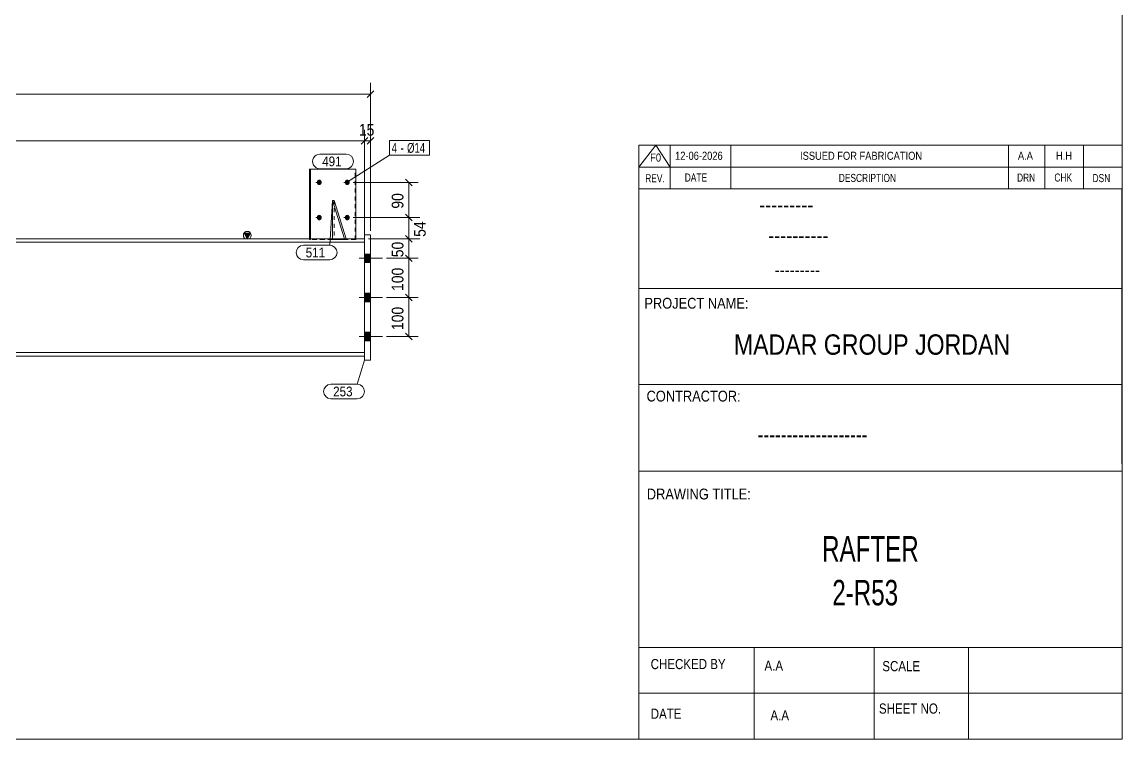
# Model space of a CAD drawing. Header units: millimetres. Extents: x 2 to 579, y 1 to 405.
# Drawn here: x 297.8 to 579, y 5 to 188.3 of the extents above; entities that cross this region are included whole.
import ezdxf

# ---------------------------------------------------------------- set-up
doc = ezdxf.new("R2010")
doc.units = ezdxf.units.MM
doc.linetypes.add('XKITLINE00', pattern=[0])
doc.linetypes.add('XKITLINE01', pattern=[4, 1, -1, 1, -1])
for name, color, linetype, lineweight in [('Bolt', 3, 'Continuous', 0), ('BoltMark', 7, 'Continuous', 0), ('Dimensions', 7, 'Continuous', 0), ('DrawingSheet', 5, 'Continuous', 0), ('OtherObjectType', 7, 'Continuous', 0), ('Part', 2, 'Continuous', 0), ('PartMark', 7, 'Continuous', 0)]:
    doc.layers.add(name, color=color, linetype=linetype, lineweight=lineweight)
doc.styles.add('@ARIAL_UNICODE_MS_BOLD', font='ARIAL.TTF')
doc.styles.add('ARIAL', font='ARIAL.TTF')
doc.styles.add('ARIAL_NARROW', font='ARIALN.TTF')
doc.styles.add('COMIC_SANS_MS_BOLD', font='COMICBD.TTF')
doc.styles.add('SWIS721_EX_BT', font='ARIAL.TTF')
doc.styles.add('SWISSE', font='ARIAL.TTF')

# ---------------------------------------------------------------- blocks, each defined once
blk = doc.blocks.new('*A2')
at = {"layer": 'Bolt'}
for points in [[(386.9, 126.77), (385.4, 126.77), (385.4, 128.97), (386.9, 128.97)], [(386.9, 126.77), (385.4, 126.77), (385.4, 128.97), (386.9, 128.97)], [(386.9, 116.77), (385.4, 116.77), (385.4, 118.97), (386.9, 118.97)], [(386.9, 116.77), (385.4, 116.77), (385.4, 118.97), (386.9, 118.97)], [(386.9, 106.77), (385.4, 106.77), (385.4, 108.97), (386.9, 108.97)], [(386.9, 106.77), (385.4, 106.77), (385.4, 108.97), (386.9, 108.97)]]:
    blk.add_hatch(color=3, dxfattribs=at).paths.add_polyline_path(points, flags=17)
at = {"layer": 'Bolt', "color": 3, "linetype": 'XKITLINE00', "lineweight": 0}
for p, q in [((390, 127.87), (384, 127.87)), ((390, 127.87), (384, 127.87)), ((386.9, 128.97), (385.4, 128.97)), ((386.9, 128.97), (385.4, 128.97)), ((386.9, 126.77), (385.4, 126.77)), ((386.9, 126.77), (385.4, 126.77)), ((386.9, 118.97), (385.4, 118.97)), ((386.9, 118.97), (385.4, 118.97)), ((390, 117.87), (384, 117.87)), ((390, 117.87), (384, 117.87)), ((386.9, 116.77), (385.4, 116.77)), ((386.9, 116.77), (385.4, 116.77)), ((390, 107.87), (384, 107.87)), ((390, 107.87), (384, 107.87)), ((386.9, 108.97), (385.4, 108.97)), ((386.9, 108.97), (385.4, 108.97)), ((386.9, 106.77), (385.4, 106.77)), ((386.9, 106.77), (385.4, 106.77))]:
    blk.add_line(p, q, dxfattribs=at)
blk = doc.blocks.new('*A3')
at = {"layer": 'Bolt'}
for points in [[(373.18, 147.32), (373.19, 147.36), (373.19, 147.39), (373.2, 147.42), (373.2, 147.46), (373.21, 147.49), (373.22, 147.52), (373.23, 147.56), (373.24, 147.59), (373.26, 147.62), (373.27, 147.65), (373.29, 147.68), (373.31, 147.71), (373.33, 147.73), (373.35, 147.76), (373.37, 147.78), (373.39, 147.81), (373.41, 147.83), (373.44, 147.85), (373.46, 147.87), (373.49, 147.89), (373.51, 147.91), (373.54, 147.92), (373.57, 147.93), (373.6, 147.95), (373.63, 147.96), (373.66, 147.97), (373.69, 147.97), (373.72, 147.98), (373.75, 147.98), (373.78, 147.99), (373.81, 147.99), (373.84, 147.99), (373.87, 147.98), (373.9, 147.98), (373.93, 147.97), (373.96, 147.97), (373.99, 147.96), (374.02, 147.95), (374.05, 147.93), (374.08, 147.92), (374.1, 147.91), (374.13, 147.89), (374.16, 147.87), (374.18, 147.85), (374.21, 147.83), (374.23, 147.81), (374.25, 147.78), (374.27, 147.76), (374.29, 147.73), (374.31, 147.71), (374.33, 147.68), (374.35, 147.65), (374.36, 147.62), (374.37, 147.59), (374.39, 147.56), (374.4, 147.52), (374.41, 147.49), (374.42, 147.46), (374.42, 147.42), (374.43, 147.39), (374.43, 147.36), (374.43, 147.32), (374.43, 147.29), (374.43, 147.25), (374.43, 147.22), (374.43, 147.19), (374.42, 147.15), (374.42, 147.12), (374.41, 147.08), (374.4, 147.05), (374.39, 147.02), (374.37, 146.99), (374.36, 146.96), (374.35, 146.93), (374.33, 146.9), (374.31, 146.87), (374.29, 146.84), (374.27, 146.82), (374.25, 146.79), (374.23, 146.77), (374.21, 146.75), (374.18, 146.73), (374.16, 146.71), (374.13, 146.69), (374.1, 146.67), (374.08, 146.66), (374.05, 146.64), (374.02, 146.63), (373.99, 146.62), (373.96, 146.61), (373.93, 146.6), (373.9, 146.6), (373.87, 146.59), (373.84, 146.59), (373.81, 146.59), (373.78, 146.59), (373.75, 146.59), (373.72, 146.6), (373.69, 146.6), (373.66, 146.61), (373.63, 146.62), (373.6, 146.63), (373.57, 146.64), (373.54, 146.66), (373.51, 146.67), (373.49, 146.69), (373.46, 146.71), (373.44, 146.73), (373.41, 146.75), (373.39, 146.77), (373.37, 146.79), (373.35, 146.82), (373.33, 146.84), (373.31, 146.87), (373.29, 146.9), (373.27, 146.93), (373.26, 146.96), (373.24, 146.99), (373.23, 147.02), (373.22, 147.05), (373.21, 147.08), (373.2, 147.12), (373.2, 147.15), (373.19, 147.19), (373.19, 147.22), (373.18, 147.25), (373.18, 147.29)], [(380.33, 147.32), (380.34, 147.36), (380.34, 147.39), (380.35, 147.42), (380.35, 147.46), (380.36, 147.49), (380.37, 147.52), (380.38, 147.56), (380.39, 147.59), (380.41, 147.62), (380.42, 147.65), (380.44, 147.68), (380.46, 147.71), (380.48, 147.73), (380.5, 147.76), (380.52, 147.78), (380.54, 147.81), (380.56, 147.83), (380.59, 147.85), (380.61, 147.87), (380.64, 147.89), (380.66, 147.91), (380.69, 147.92), (380.72, 147.93), (380.75, 147.95), (380.78, 147.96), (380.81, 147.97), (380.84, 147.97), (380.87, 147.98), (380.9, 147.98), (380.93, 147.99), (380.96, 147.99), (380.99, 147.99), (381.02, 147.98), (381.05, 147.98), (381.08, 147.97), (381.11, 147.97), (381.14, 147.96), (381.17, 147.95), (381.2, 147.93), (381.23, 147.92), (381.25, 147.91), (381.28, 147.89), (381.31, 147.87), (381.33, 147.85), (381.36, 147.83), (381.38, 147.81), (381.4, 147.78), (381.42, 147.76), (381.44, 147.73), (381.46, 147.71), (381.48, 147.68), (381.5, 147.65), (381.51, 147.62), (381.53, 147.59), (381.54, 147.56), (381.55, 147.52), (381.56, 147.49), (381.57, 147.46), (381.57, 147.42), (381.58, 147.39), (381.58, 147.36), (381.58, 147.32), (381.59, 147.29), (381.58, 147.25), (381.58, 147.22), (381.58, 147.19), (381.57, 147.15), (381.57, 147.12), (381.56, 147.08), (381.55, 147.05), (381.54, 147.02), (381.53, 146.99), (381.51, 146.96), (381.5, 146.93), (381.48, 146.9), (381.46, 146.87), (381.44, 146.84), (381.42, 146.82), (381.4, 146.79), (381.38, 146.77), (381.36, 146.75), (381.33, 146.73), (381.31, 146.71), (381.28, 146.69), (381.25, 146.67), (381.23, 146.66), (381.2, 146.64), (381.17, 146.63), (381.14, 146.62), (381.11, 146.61), (381.08, 146.6), (381.05, 146.6), (381.02, 146.59), (380.99, 146.59), (380.96, 146.59), (380.93, 146.59), (380.9, 146.59), (380.87, 146.6), (380.84, 146.6), (380.81, 146.61), (380.78, 146.62), (380.75, 146.63), (380.72, 146.64), (380.69, 146.66), (380.66, 146.67), (380.64, 146.69), (380.61, 146.71), (380.59, 146.73), (380.56, 146.75), (380.54, 146.77), (380.52, 146.79), (380.5, 146.82), (380.48, 146.84), (380.46, 146.87), (380.44, 146.9), (380.42, 146.93), (380.41, 146.96), (380.39, 146.99), (380.38, 147.02), (380.37, 147.05), (380.36, 147.08), (380.35, 147.12), (380.35, 147.15), (380.34, 147.19), (380.34, 147.22), (380.33, 147.25), (380.33, 147.29)], [(373.18, 138.32), (373.19, 138.36), (373.19, 138.39), (373.2, 138.42), (373.2, 138.46), (373.21, 138.49), (373.22, 138.52), (373.23, 138.56), (373.24, 138.59), (373.26, 138.62), (373.27, 138.65), (373.29, 138.68), (373.31, 138.71), (373.33, 138.73), (373.35, 138.76), (373.37, 138.78), (373.39, 138.81), (373.41, 138.83), (373.44, 138.85), (373.46, 138.87), (373.49, 138.89), (373.51, 138.91), (373.54, 138.92), (373.57, 138.93), (373.6, 138.95), (373.63, 138.96), (373.66, 138.97), (373.69, 138.97), (373.72, 138.98), (373.75, 138.98), (373.78, 138.99), (373.81, 138.99), (373.84, 138.99), (373.87, 138.98), (373.9, 138.98), (373.93, 138.97), (373.96, 138.97), (373.99, 138.96), (374.02, 138.95), (374.05, 138.93), (374.08, 138.92), (374.1, 138.91), (374.13, 138.89), (374.16, 138.87), (374.18, 138.85), (374.21, 138.83), (374.23, 138.81), (374.25, 138.78), (374.27, 138.76), (374.29, 138.73), (374.31, 138.71), (374.33, 138.68), (374.35, 138.65), (374.36, 138.62), (374.37, 138.59), (374.39, 138.56), (374.4, 138.52), (374.41, 138.49), (374.42, 138.46), (374.42, 138.42), (374.43, 138.39), (374.43, 138.36), (374.43, 138.32), (374.43, 138.29), (374.43, 138.25), (374.43, 138.22), (374.43, 138.19), (374.42, 138.15), (374.42, 138.12), (374.41, 138.08), (374.4, 138.05), (374.39, 138.02), (374.37, 137.99), (374.36, 137.96), (374.35, 137.93), (374.33, 137.9), (374.31, 137.87), (374.29, 137.84), (374.27, 137.82), (374.25, 137.79), (374.23, 137.77), (374.21, 137.75), (374.18, 137.73), (374.16, 137.71), (374.13, 137.69), (374.1, 137.67), (374.08, 137.66), (374.05, 137.64), (374.02, 137.63), (373.99, 137.62), (373.96, 137.61), (373.93, 137.6), (373.9, 137.6), (373.87, 137.59), (373.84, 137.59), (373.81, 137.59), (373.78, 137.59), (373.75, 137.59), (373.72, 137.6), (373.69, 137.6), (373.66, 137.61), (373.63, 137.62), (373.6, 137.63), (373.57, 137.64), (373.54, 137.66), (373.51, 137.67), (373.49, 137.69), (373.46, 137.71), (373.44, 137.73), (373.41, 137.75), (373.39, 137.77), (373.37, 137.79), (373.35, 137.82), (373.33, 137.84), (373.31, 137.87), (373.29, 137.9), (373.27, 137.93), (373.26, 137.96), (373.24, 137.99), (373.23, 138.02), (373.22, 138.05), (373.21, 138.08), (373.2, 138.12), (373.2, 138.15), (373.19, 138.19), (373.19, 138.22), (373.18, 138.25), (373.18, 138.29)], [(380.33, 138.32), (380.34, 138.36), (380.34, 138.39), (380.35, 138.42), (380.35, 138.46), (380.36, 138.49), (380.37, 138.52), (380.38, 138.56), (380.39, 138.59), (380.41, 138.62), (380.42, 138.65), (380.44, 138.68), (380.46, 138.71), (380.48, 138.73), (380.5, 138.76), (380.52, 138.78), (380.54, 138.81), (380.56, 138.83), (380.59, 138.85), (380.61, 138.87), (380.64, 138.89), (380.66, 138.91), (380.69, 138.92), (380.72, 138.93), (380.75, 138.95), (380.78, 138.96), (380.81, 138.97), (380.84, 138.97), (380.87, 138.98), (380.9, 138.98), (380.93, 138.99), (380.96, 138.99), (380.99, 138.99), (381.02, 138.98), (381.05, 138.98), (381.08, 138.97), (381.11, 138.97), (381.14, 138.96), (381.17, 138.95), (381.2, 138.93), (381.23, 138.92), (381.25, 138.91), (381.28, 138.89), (381.31, 138.87), (381.33, 138.85), (381.36, 138.83), (381.38, 138.81), (381.4, 138.78), (381.42, 138.76), (381.44, 138.73), (381.46, 138.71), (381.48, 138.68), (381.5, 138.65), (381.51, 138.62), (381.53, 138.59), (381.54, 138.56), (381.55, 138.52), (381.56, 138.49), (381.57, 138.46), (381.57, 138.42), (381.58, 138.39), (381.58, 138.36), (381.58, 138.32), (381.59, 138.29), (381.58, 138.25), (381.58, 138.22), (381.58, 138.19), (381.57, 138.15), (381.57, 138.12), (381.56, 138.08), (381.55, 138.05), (381.54, 138.02), (381.53, 137.99), (381.51, 137.96), (381.5, 137.93), (381.48, 137.9), (381.46, 137.87), (381.44, 137.84), (381.42, 137.82), (381.4, 137.79), (381.38, 137.77), (381.36, 137.75), (381.33, 137.73), (381.31, 137.71), (381.28, 137.69), (381.25, 137.67), (381.23, 137.66), (381.2, 137.64), (381.17, 137.63), (381.14, 137.62), (381.11, 137.61), (381.08, 137.6), (381.05, 137.6), (381.02, 137.59), (380.99, 137.59), (380.96, 137.59), (380.93, 137.59), (380.9, 137.59), (380.87, 137.6), (380.84, 137.6), (380.81, 137.61), (380.78, 137.62), (380.75, 137.63), (380.72, 137.64), (380.69, 137.66), (380.66, 137.67), (380.64, 137.69), (380.61, 137.71), (380.59, 137.73), (380.56, 137.75), (380.54, 137.77), (380.52, 137.79), (380.5, 137.82), (380.48, 137.84), (380.46, 137.87), (380.44, 137.9), (380.42, 137.93), (380.41, 137.96), (380.39, 137.99), (380.38, 138.02), (380.37, 138.05), (380.36, 138.08), (380.35, 138.12), (380.35, 138.15), (380.34, 138.19), (380.34, 138.22), (380.33, 138.25), (380.33, 138.29)]]:
    blk.add_hatch(color=3, dxfattribs=at).paths.add_polyline_path(points, flags=17)
at = {"layer": 'Bolt', "color": 3, "linetype": 'XKITLINE00', "lineweight": 0}
for p, q in [((374.31, 147.29), (372.96, 147.29)), ((381.46, 147.29), (380.11, 147.29)), ((374.31, 138.29), (372.96, 138.29)), ((381.46, 138.29), (380.11, 138.29))]:
    blk.add_line(p, q, dxfattribs=at)
blk = doc.blocks.new('*A6')
at = {"layer": 'Part'}
blk.add_hatch(color=2, dxfattribs=at).paths.add_polyline_path([(354.6, 134.27), (356.2, 134.27), (355.4, 132.87)], flags=17)
at = {"layer": 'Part', "color": 2, "linetype": 'XKITLINE00', "lineweight": 0}
for p, q in [((326.25, 132.87), (224.41, 132.87)), ((385.4, 132.87), (326.35, 132.87)), ((355.4, 132.87), (354.6, 134.27)), ((354.6, 134.27), (356.2, 134.27)), ((356.2, 134.27), (355.4, 132.87)), ((224.41, 131.97), (326.25, 131.97)), ((326.35, 131.97), (385.4, 131.97)), ((326.25, 103.77), (224.41, 103.77)), ((326.25, 102.87), (224.41, 102.87)), ((385.4, 103.77), (326.35, 103.77)), ((385.4, 102.87), (326.35, 102.87))]:
    blk.add_line(p, q, dxfattribs=at)
at = {"layer": 'Part', "color": 7, "linetype": 'XKITLINE01', "lineweight": 0}
for p, q in [((385.4, 103.77), (385.4, 132.87)), ((385.4, 102.87), (385.4, 103.77))]:
    blk.add_line(p, q, dxfattribs=at)
at = {"layer": 'Part', "color": 2, "linetype": 'XKITLINE00', "lineweight": 0}
blk.add_circle((355.4, 133.77), 1, dxfattribs=at)
blk = doc.blocks.new('*A8')
at = {"layer": 'Part', "color": 2, "linetype": 'XKITLINE00', "lineweight": 0}
for p, q in [((385.4, 133.87), (386.9, 133.87)), ((385.4, 133.87), (385.4, 101.87)), ((386.9, 101.87), (386.9, 133.87)), ((386.9, 101.87), (385.4, 101.87)), ((385.4, 101.87), (385.4, 101.87)), ((386.9, 101.87), (386.9, 101.87))]:
    blk.add_line(p, q, dxfattribs=at)
at = {"layer": 'Part', "color": 7, "linetype": 'XKITLINE01', "lineweight": 0}
for p, q in [((385.4, 133.87), (385.4, 133.87)), ((386.9, 133.87), (385.4, 133.87)), ((386.9, 133.87), (386.9, 133.87)), ((385.4, 101.87), (386.9, 101.87))]:
    blk.add_line(p, q, dxfattribs=at)
blk = doc.blocks.new('*A9')
at = {"layer": 'Part', "color": 2, "linetype": 'XKITLINE00', "lineweight": 0}
for p, q in [((371.35, 150.69), (371.35, 132.87)), ((371.57, 150.69), (371.35, 150.69)), ((383.19, 150.69), (371.57, 150.69)), ((371.57, 150.69), (371.57, 132.87)), ((383.19, 150.69), (383.19, 132.87))]:
    blk.add_line(p, q, dxfattribs=at)
at = {"layer": 'Part', "color": 7, "linetype": 'XKITLINE01', "lineweight": 0}
for p, q in [((382.97, 150.69), (371.35, 150.69)), ((382.97, 132.69), (382.97, 150.69)), ((382.97, 150.69), (383.19, 150.69)), ((371.35, 132.87), (371.35, 132.69)), ((382.97, 132.69), (371.35, 132.69)), ((371.35, 132.69), (371.57, 132.69)), ((371.57, 132.87), (371.57, 132.69)), ((383.19, 132.69), (371.57, 132.69)), ((383.19, 132.69), (382.97, 132.69)), ((383.19, 132.87), (383.19, 132.69))]:
    blk.add_line(p, q, dxfattribs=at)
blk = doc.blocks.new('*A10')
at = {"layer": 'Part', "color": 2, "linetype": 'XKITLINE00', "lineweight": 0}
for p, q in [((380.24, 132.87), (377.16, 142.69)), ((377.16, 142.69), (377.16, 132.87)), ((377.16, 142.69), (377.61, 142.69)), ((380.69, 132.87), (377.61, 142.69))]:
    blk.add_line(p, q, dxfattribs=at)
at = {"layer": 'Part', "color": 7, "linetype": 'XKITLINE01', "lineweight": 0}
for p, q in [((377.61, 142.69), (377.61, 132.69)), ((377.16, 132.87), (377.16, 132.69)), ((377.16, 132.69), (380.3, 132.69)), ((377.16, 132.69), (377.61, 132.69)), ((380.75, 132.69), (377.61, 132.69)), ((380.3, 132.69), (380.24, 132.87)), ((380.3, 132.69), (380.75, 132.69)), ((380.75, 132.69), (380.69, 132.87))]:
    blk.add_line(p, q, dxfattribs=at)
blk = doc.blocks.new('*A31')
at = {"layer": 'DrawingSheet', "color": 5, "linetype": 'XKITLINE00', "lineweight": 0}
for p, q in [((579, 5), (579, 405)), ((5, 5), (579, 5))]:
    blk.add_line(p, q, dxfattribs=at)
blk = doc.blocks.new('*A34')
at = {"layer": 'OtherObjectType', "color": 7, "linetype": 'XKITLINE00', "lineweight": 0}
for p, q in [((455.5, 156.76), (579, 156.76)), ((455.5, 151.21), (459.82, 156.76)), ((455.5, 151.21), (455.5, 156.76)), ((459.82, 156.76), (463.53, 151.21)), ((463.53, 151.21), (463.53, 156.76)), ((478.97, 151.21), (478.97, 156.76)), ((549.98, 151.21), (549.98, 156.76)), ((559.24, 151.21), (559.24, 156.76)), ((569.12, 151.21), (569.12, 156.76)), ((579, 151.21), (579, 156.76)), ((455.5, 151.21), (579, 151.21)), ((455.5, 145.65), (455.5, 151.21)), ((459.21, 151.21), (579, 151.21)), ((463.53, 145.65), (463.53, 151.21)), ((478.97, 145.65), (478.97, 151.21)), ((549.98, 145.65), (549.98, 151.21)), ((559.24, 145.65), (559.24, 151.21)), ((569.12, 145.65), (569.12, 151.21)), ((579, 145.65), (579, 151.21))]:
    blk.add_line(p, q, dxfattribs=at)
at = {"layer": 'OtherObjectType', "color": 7, "style": 'ARIAL_NARROW'}
for s, height, width, p in [('F0', 2.058, 1.008832, (458.4, 152.59)), ('12-06-2026', 2.058, 1.008832, (464.76, 153.06)), ('ISSUED FOR FABRICATION', 2.0583, 1.008832, (496.71, 153.06)), ('A.A', 2.058, 1.008832, (552.4, 153.06)), ('H.H', 2.058, 1.008832, (562.13, 153.06)), ('REV.', 2.058, 0.907949, (457.13, 147.31)), ('DATE', 2.058, 0.907949, (467.23, 147.5)), ('DESCRIPTION', 2.0583, 0.907949, (506.61, 147.39)), ('DRN', 2.058, 0.907949, (552.17, 147.47)), ('CHK', 2.058, 0.907949, (561.72, 147.5)), ('DSN', 2.058, 0.907949, (571.47, 147.35))]:
    blk.add_text(s, height=height, dxfattribs=dict(at, width=width)).set_placement(p)
blk = doc.blocks.new('*A36')
at = {"layer": 'OtherObjectType', "color": 2, "linetype": 'XKITLINE00', "lineweight": 0}
for p, q in [((455.5, 145.65), (579, 145.65)), ((455.5, 5), (455.5, 145.64)), ((578.98, 145.64), (579, 5)), ((579, 120.14), (455.5, 120.14)), ((455.5, 95.63), (579, 95.63)), ((579, 73.49), (455.5, 73.49)), ((579, 28.4), (455.5, 28.4)), ((484.94, 28.4), (484.94, 5)), ((515.62, 5), (515.62, 28.4)), ((539.75, 5), (539.75, 28.4)), ((579, 16.7), (455.5, 16.7)), ((579, 5), (455.5, 5))]:
    blk.add_line(p, q, dxfattribs=at)
at = {"layer": 'OtherObjectType', "color": 4, "style": '@ARIAL_UNICODE_MS_BOLD', "width": 0.85}
blk.add_text('---------', height=3.9, dxfattribs=at).set_placement((486.23, 139.59))
at = {"layer": 'OtherObjectType', "color": 7, "style": 'ARIAL', "width": 0.85}
for s, height, p in [('----------', 3.9, (488.56, 131.77)), ('---------', 3.25, (490.21, 123.31))]:
    blk.add_text(s, height=height, dxfattribs=at).set_placement(p)
at = {"layer": 'OtherObjectType', "color": 3, "width": 0.85}
for s, style, p in [('PROJECT NAME:', 'SWIS721_EX_BT', (456.92, 115.01)), ('CONTRACTOR:', 'SWISSE', (457.47, 91.27)), ('DRAWING TITLE:', 'SWIS721_EX_BT', (457.53, 66.24))]:
    blk.add_text(s, height=2.7618, dxfattribs=dict(at, style=style)).set_placement(p)
at = {"layer": 'OtherObjectType', "color": 7, "width": 0.85}
for s, height, p in [('MADAR GROUP JORDAN', 5.2, (479.79, 103.23)), ('CHECKED BY', 2.592, (458.53, 22.86)), ('A.A', 2.592, (487.61, 22.45)), ('SCALE', 2.592, (517.74, 22.33)), ('SHEET NO.', 2.592, (516.87, 11.49)), ('DATE', 2.592, (458.54, 10.16)), ('A.A', 2.592, (489.14, 9.76))]:
    blk.add_text(s, height=height, dxfattribs=at).set_placement(p)
at = {"layer": 'OtherObjectType', "color": 1}
for s, height, style, width, p in [('-------------------', 3.9, 'COMIC_SANS_MS_BOLD', 0.85, (485.87, 80.86)), ('RAFTER', 6.5, 'ARIAL', 0.68, (502.34, 50.37)), ('2-R53', 6.5, 'ARIAL', 0.68, (504.95, 39.17))]:
    blk.add_text(s, height=height, dxfattribs=dict(at, style=style, width=width)).set_placement(p)
blk = doc.blocks.new('*A39')
at = {"layer": 'Dimensions', "color": 7, "linetype": 'XKITLINE00', "lineweight": 0}
for p, q in [((395.82, 118.72), (397.52, 117.02)), ((391, 117.87), (399.07, 117.87)), ((396.67, 107.87), (396.67, 117.87)), ((391, 107.87), (399.07, 107.87)), ((395.82, 108.72), (397.52, 107.02))]:
    blk.add_line(p, q, dxfattribs=at)
at = {"layer": 'Dimensions', "color": 3}
for p in [(396.67, 117.87), (396.67, 107.87)]:
    blk.add_point(p, dxfattribs=at)
at = {"layer": 'Dimensions', "color": 3, "style": 'ARIAL', "width": 0.85}
blk.add_text('100', height=3, rotation=90.0002, dxfattribs=at).set_placement((395.32, 109.53))
blk = doc.blocks.new('*A40')
at = {"layer": 'Dimensions', "color": 7, "linetype": 'XKITLINE00', "lineweight": 0}
for p, q in [((391, 127.87), (399.07, 127.87)), ((395.82, 128.72), (397.52, 127.02)), ((396.67, 117.87), (396.67, 127.87)), ((395.82, 118.72), (397.52, 117.02)), ((391, 117.87), (399.07, 117.87))]:
    blk.add_line(p, q, dxfattribs=at)
at = {"layer": 'Dimensions', "color": 3}
for p in [(396.67, 127.87), (396.67, 117.87)]:
    blk.add_point(p, dxfattribs=at)
at = {"layer": 'Dimensions', "color": 3, "style": 'ARIAL', "width": 0.85}
blk.add_text('100', height=3, rotation=90.0002, dxfattribs=at).set_placement((395.32, 119.53))
blk = doc.blocks.new('*A41')
at = {"layer": 'Dimensions', "color": 7, "linetype": 'XKITLINE00', "lineweight": 0}
for p, q in [((386.4, 132.87), (399.07, 132.87)), ((395.82, 133.72), (397.52, 132.02)), ((396.67, 127.87), (396.67, 132.87)), ((391, 127.87), (399.07, 127.87)), ((395.82, 128.72), (397.52, 127.02))]:
    blk.add_line(p, q, dxfattribs=at)
at = {"layer": 'Dimensions', "color": 3}
for p in [(396.67, 132.87), (396.67, 127.87)]:
    blk.add_point(p, dxfattribs=at)
at = {"layer": 'Dimensions', "color": 3, "style": 'ARIAL', "width": 0.85}
blk.add_text('50', height=3, rotation=90.0002, dxfattribs=at).set_placement((395.32, 128.15))
blk = doc.blocks.new('*A42')
at = {"layer": 'Dimensions', "color": 7, "linetype": 'XKITLINE00', "lineweight": 0}
for p, q in [((382.46, 138.29), (399.52, 138.29)), ((395.82, 139.14), (397.52, 137.44)), ((396.67, 132.87), (396.67, 138.29)), ((386.4, 132.87), (399.52, 132.87)), ((395.82, 133.72), (397.52, 132.02))]:
    blk.add_line(p, q, dxfattribs=at)
at = {"layer": 'Dimensions', "color": 3}
for p in [(396.67, 138.29), (396.67, 132.87)]:
    blk.add_point(p, dxfattribs=at)
at = {"layer": 'Dimensions', "color": 3, "style": 'ARIAL', "width": 0.85}
blk.add_text('54', height=3, rotation=90.0002, dxfattribs=at).set_placement((401.02, 133.35))
blk = doc.blocks.new('*A43')
at = {"layer": 'Dimensions', "color": 7, "linetype": 'XKITLINE00', "lineweight": 0}
for p, q in [((382.46, 147.29), (399.07, 147.29)), ((395.82, 148.14), (397.52, 146.44)), ((396.67, 138.29), (396.67, 147.29)), ((382.46, 138.29), (399.07, 138.29)), ((395.82, 139.14), (397.52, 137.44))]:
    blk.add_line(p, q, dxfattribs=at)
at = {"layer": 'Dimensions', "color": 3}
for p in [(396.67, 147.29), (396.67, 138.29)]:
    blk.add_point(p, dxfattribs=at)
at = {"layer": 'Dimensions', "color": 3, "style": 'ARIAL', "width": 0.85}
blk.add_text('90', height=3, rotation=90.0002, dxfattribs=at).set_placement((395.32, 140.56))
blk = doc.blocks.new('*A44')
at = {"layer": 'Dimensions', "color": 7, "linetype": 'XKITLINE00', "lineweight": 0}
for p, q in [((386.9, 134.87), (386.9, 172.72)), ((74.56, 169.87), (386.9, 169.87)), ((387.75, 170.72), (386.05, 169.02))]:
    blk.add_line(p, q, dxfattribs=at)
at = {"layer": 'Dimensions', "color": 3}
blk.add_point((386.9, 169.87), dxfattribs=at)
blk = doc.blocks.new('*A46')
at = {"layer": 'Dimensions', "color": 7, "linetype": 'XKITLINE00', "lineweight": 0}
for p, q in [((385.4, 133.87), (385.4, 160.72)), ((76.06, 157.87), (385.4, 157.87)), ((386.25, 158.72), (384.55, 157.02))]:
    blk.add_line(p, q, dxfattribs=at)
at = {"layer": 'Dimensions', "color": 3}
blk.add_point((385.4, 157.87), dxfattribs=at)
blk = doc.blocks.new('*A47')
at = {"layer": 'Dimensions', "color": 7, "linetype": 'XKITLINE00', "lineweight": 0}
for p, q in [((385.4, 133.87), (385.4, 160.72)), ((386.9, 134.87), (386.9, 160.72)), ((386.25, 158.72), (384.55, 157.02)), ((385.4, 157.87), (386.9, 157.87)), ((387.75, 158.72), (386.05, 157.02))]:
    blk.add_line(p, q, dxfattribs=at)
at = {"layer": 'Dimensions', "color": 3}
for p in [(385.4, 157.87), (386.9, 157.87)]:
    blk.add_point(p, dxfattribs=at)
at = {"layer": 'Dimensions', "color": 3, "style": 'ARIAL', "width": 0.85}
blk.add_text('15', height=3, dxfattribs=at).set_placement((383.93, 159.22))
blk = doc.blocks.new('*A55')
at = {"layer": 'BoltMark', "color": 7, "linetype": 'XKITLINE00', "lineweight": 0}
for p, q in [((391.72, 157.95), (402.02, 157.95)), ((391.72, 154.25), (391.72, 157.95)), ((402.02, 154.25), (402.02, 157.95)), ((380.79, 147.29), (391.72, 154.25)), ((391.72, 154.25), (402.02, 154.25))]:
    blk.add_line(p, q, dxfattribs=at)
at = {"layer": 'BoltMark', "color": 3, "style": 'ARIAL_NARROW', "width": 0.85}
for s, p in [('4', (392.32, 154.85)), ('-', (394.59, 154.85)), ('Ø14', (396.25, 154.85))]:
    blk.add_text(s, height=2.5, dxfattribs=at).set_placement(p)
blk = doc.blocks.new('*A56')
at = {"layer": 'PartMark', "color": 7, "linetype": 'XKITLINE00', "lineweight": 0}
for p, q in [((385.4, 101.87), (383.52, 95.68)), ((376.76, 95.68), (383.52, 95.68)), ((376.76, 91.98), (383.52, 91.98))]:
    blk.add_line(p, q, dxfattribs=at)
for centre, start, end in [((376.76, 93.83), 90, 270), ((383.52, 93.83), 270, 90)]:
    blk.add_arc(centre, 1.85, start, end, dxfattribs=at)
at = {"layer": 'PartMark', "color": 3, "style": 'ARIAL', "width": 0.85}
blk.add_text('253', height=2.5, dxfattribs=at).set_placement((377.36, 92.58))
blk = doc.blocks.new('*A57')
at = {"layer": 'PartMark', "color": 7, "linetype": 'XKITLINE00', "lineweight": 0}
for p, q in [((373.96, 154.49), (380.72, 154.49)), ((373.96, 150.79), (380.72, 150.79))]:
    blk.add_line(p, q, dxfattribs=at)
for centre, start, end in [((373.96, 152.64), 90.0006, 270.0006), ((380.72, 152.64), 270.0006, 90.0006)]:
    blk.add_arc(centre, 1.85, start, end, dxfattribs=at)
at = {"layer": 'PartMark', "color": 3, "style": 'ARIAL', "width": 0.85}
blk.add_text('491', height=2.5, dxfattribs=at).set_placement((374.56, 151.39))
blk = doc.blocks.new('*A58')
at = {"layer": 'PartMark', "color": 7, "linetype": 'XKITLINE00', "lineweight": 0}
for p, q in [((377.16, 142.69), (376.5, 131.2)), ((369.74, 131.2), (376.5, 131.2)), ((369.74, 127.5), (376.5, 127.5))]:
    blk.add_line(p, q, dxfattribs=at)
for centre, start, end in [((369.74, 129.35), 90, 270), ((376.5, 129.35), 270, 90)]:
    blk.add_arc(centre, 1.85, start, end, dxfattribs=at)
at = {"layer": 'PartMark', "color": 3, "style": 'ARIAL', "width": 0.85}
blk.add_text('511', height=2.5, dxfattribs=at).set_placement((370.34, 128.1))

msp = doc.modelspace()

# ---------------------------------------------------------------- block references
at = {"lineweight": 0}
for name in ['*A31', '*A44', '*A46', '*A47', '*A55', '*A34', '*A57', '*A9', '*A3', '*A43', '*A36', '*A58', '*A10', '*A42', '*A8', '*A41', '*A2', '*A40', '*A39', '*A56']:
    msp.add_blockref(name, (0, 0), dxfattribs=at)
at = {"layer": 'Part', "lineweight": 0}
msp.add_blockref('*A6', (0, 0), dxfattribs=at)

doc.saveas('drawing.dxf')
